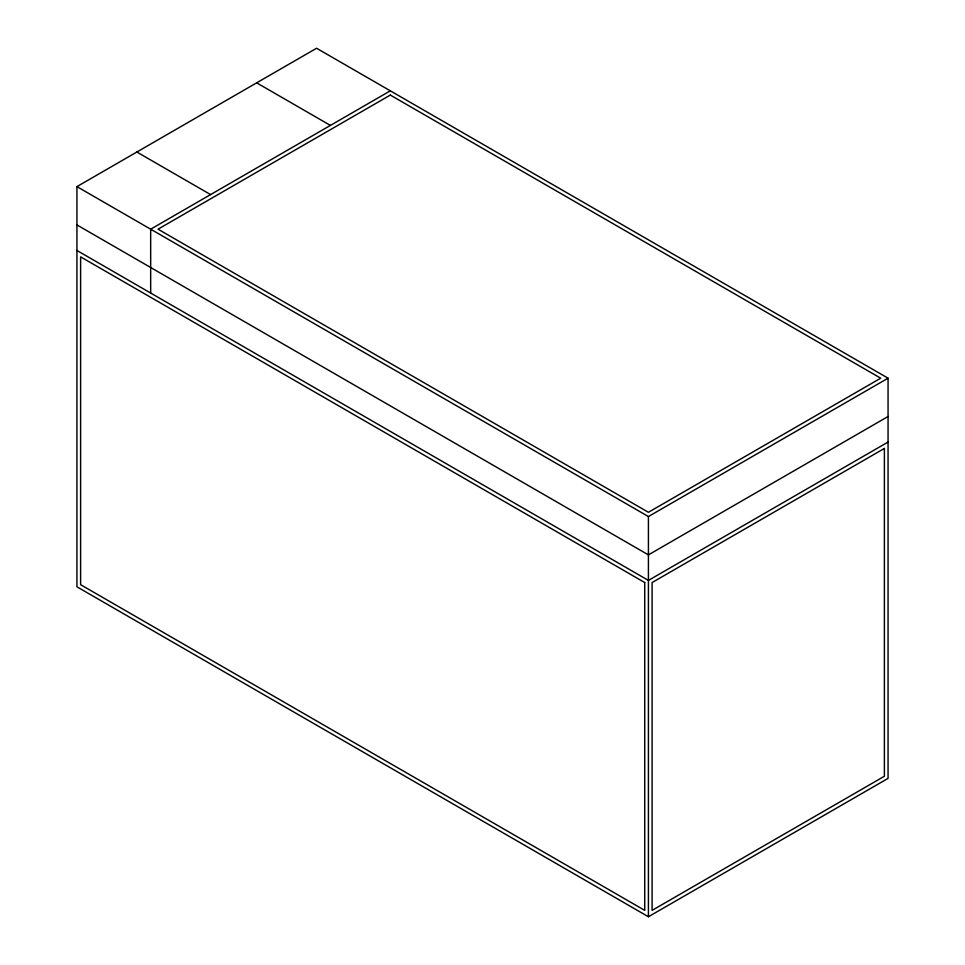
<?xml version="1.0" encoding="UTF-8"?>
<svg xmlns="http://www.w3.org/2000/svg" width="965" height="965" viewBox="0 0 965 965"><rect width="100%" height="100%" fill="white"/><g stroke="black" fill="none" stroke-linecap="round" stroke-linejoin="round"><path stroke-width="1.45" d="M76.935 186.619L316.58 48.25L888.065 378.196L888.065 778.381L648.42 916.75L76.935 586.804L76.935 186.619L648.42 516.552L888.065 378.196M390.33 90.819L150.673 229.188L150.673 293.046M888.065 416.506L648.42 554.875L76.935 224.929M888.065 442.054L648.42 580.411L76.935 250.478M256.678 82.845L330.416 125.414M136.849 152.024L210.587 194.592M648.42 516.552L648.42 916.75M390.33 95.077L158.043 229.188L648.42 512.294L880.695 378.196L390.33 95.077M884.386 448.435L652.099 582.546L652.099 910.369L884.386 776.258L884.386 448.435M644.729 582.546L80.614 256.859L80.614 584.681L644.729 910.369L644.729 582.546"/></g></svg>
